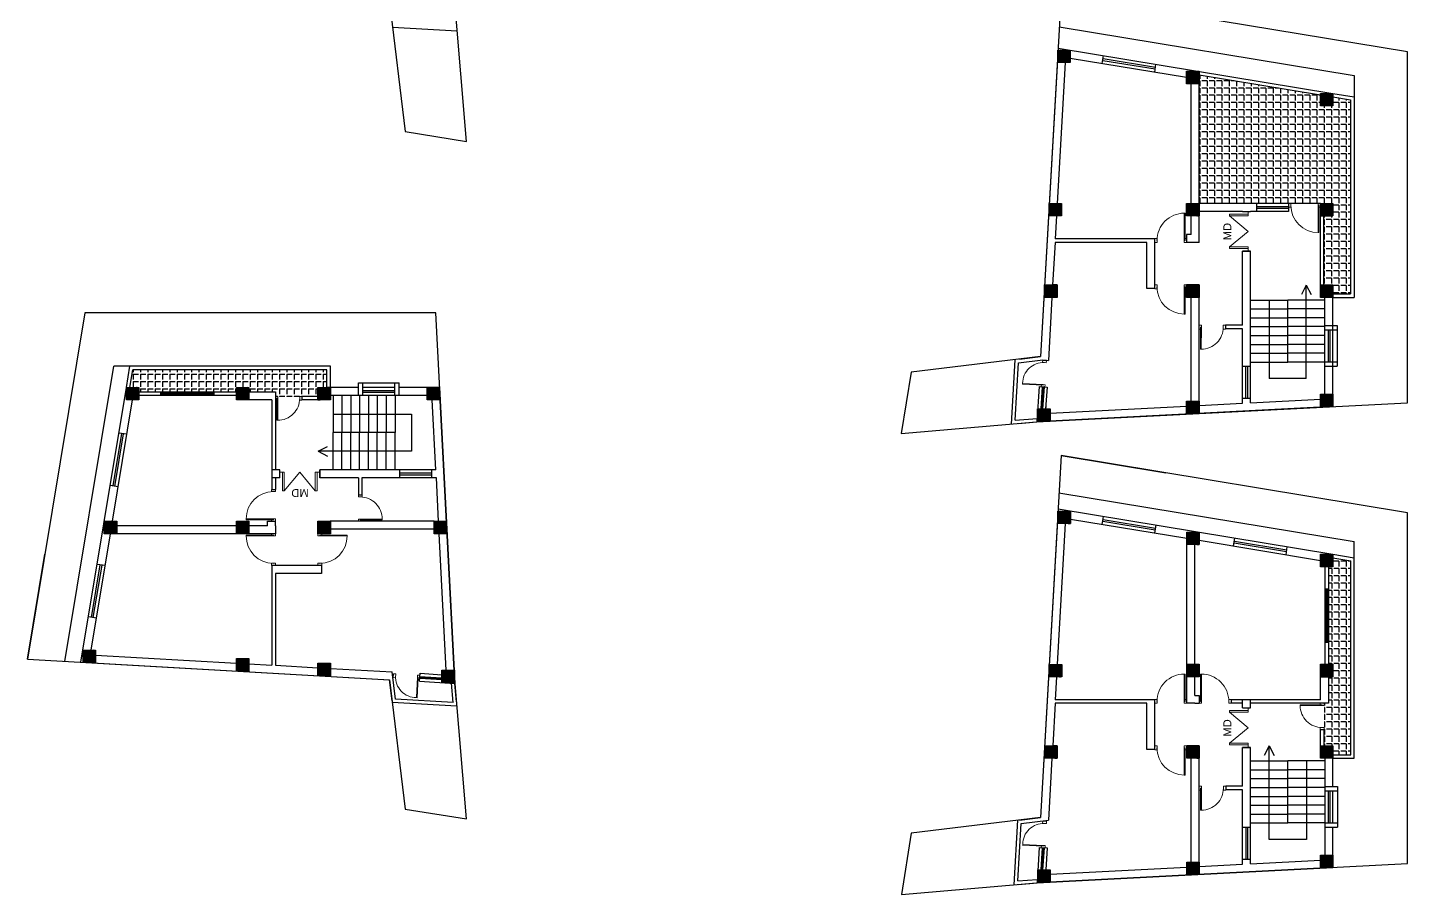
# Model space of a CAD drawing. Header units: inches. Extents: x -14619 to 1971361, y -855114 to -978.
# Drawn here: x 16591 to 18148, y -8344 to -7366 of the extents above; entities that cross this region are included whole.
import ezdxf
from ezdxf.enums import TextEntityAlignment as Align

# ---------------------------------------------------------------- set-up
doc = ezdxf.new("R2010")
doc.units = ezdxf.units.IN
doc.header["$LTSCALE"] = 0.5
doc.header["$MEASUREMENT"] = 0
for name, color, linetype, lineweight in [('ELEVATION', 85, 'Continuous', 9), ('Toilet', 7, 'Continuous', 25), ('window', 6, 'Continuous', 13)]:
    doc.layers.add(name, color=color, linetype=linetype, lineweight=lineweight)
doc.styles.get("Standard").update_dxf_attribs({"font": 'arial.ttf'})
pattern_1 = [(225, (47709.94535, -26769.6923), (0.08838834765, -0.08838834765), [])]
pattern_2 = [(225, (47709.87562, -26249.64086), (0.08838834765, -0.08838834765), [])]
pattern_3 = [(315, (35512.07191, 21874.06439), (0.08838834765, 0.08838834765), [])]
pattern_4 = [(270, (35512.072, 23799.296), (8.25, -2e-15), [6, -2.25]), (360, (35512.072, 23799.296), (2e-15, 8.25), [6, -2.25])]

# ---------------------------------------------------------------- blocks, each defined once
blk = doc.blocks.new('door')
at = {"layer": 'window', "ltscale": 0.002}
for p, q in [((-100562.7, -53980.3), (-100562.7, -53949.5)), ((-100561.8, -53949.5), (-100562.7, -53949.5)), ((-100561.8, -53980.3), (-100561.8, -53949.5)), ((-100561.8, -53980.3), (-100562.7, -53980.3))]:
    blk.add_line(p, q, dxfattribs=at)
for points in [[(-100596.1, -53982.5), (-100593.5, -53982.5), (-100593.5, -53978.2), (-100596.1, -53978.2)], [(-100560.1, -53982.5), (-100562.7, -53982.5), (-100562.7, -53978.2), (-100560.1, -53978.2)]]:
    blk.add_lwpolyline(points, close=True, dxfattribs=at)
blk.add_arc((-100562.7, -53980.4), 30.9, 89.9793, 179.9793, dxfattribs=at)

msp = doc.modelspace()

# ---------------------------------------------------------------- hatches: boundary and pattern name
h = msp.add_hatch()
h.set_pattern_fill('ANSI31', color=256, angle=180)
h.set_pattern_definition(pattern_2)
h.paths.add_polyline_path([(17767.5, -7405.4), (17767.5, -7391.4), (17753.5, -7391.4), (17753.5, -7405.4)])
h = msp.add_hatch()
h.set_pattern_fill('ANSI31', color=256, angle=180)
h.set_pattern_definition(pattern_2)
h.paths.add_polyline_path([(18049.7, -7670.4), (18063.7, -7670.4), (18063.7, -7656.4), (18049.7, -7656.4)])
h.paths.add_polyline_path([(18049.7, -7793.6), (18063.7, -7793.6), (18063.7, -7779.6), (18049.7, -7779.6)])
h.paths.add_polyline_path([(17898.8, -7801.5), (17912.8, -7801.5), (17912.8, -7787.5), (17898.8, -7787.5)])
h.paths.add_polyline_path([(17730.7, -7810.2), (17744.7, -7810.2), (17744.7, -7796.2), (17730.7, -7796.2), (17730.7, -7796.3)])
h.paths.add_polyline_path([(17738.6, -7670.4), (17752.6, -7670.4), (17752.6, -7656.4), (17738.6, -7656.4)])
h.paths.add_polyline_path([(17743.8, -7578.4), (17757.8, -7578.4), (17757.8, -7564.4), (17743.8, -7564.4)])
h.paths.add_polyline_path([(17898.8, -7670.4), (17912.8, -7670.4), (17912.8, -7656.4), (17898.8, -7656.4)])
h.paths.add_polyline_path([(17898.8, -7578.4), (17912.8, -7578.4), (17912.8, -7564.4), (17898.8, -7564.4)])
h.paths.add_polyline_path([(18049.8, -7578.4), (18063.8, -7578.4), (18063.8, -7564.4), (18049.8, -7564.4)])
h.paths.add_polyline_path([(18049.8, -7454.2), (18063.8, -7454.2), (18063.8, -7440.2), (18049.8, -7440.2)])
h.paths.add_polyline_path([(17898.8, -7429.3), (17912.8, -7429.3), (17912.8, -7415.3), (17898.8, -7415.3)])
h = msp.add_hatch()
h.set_pattern_fill('ANSI31', color=256, angle=270)
h.set_pattern_definition(pattern_3)
h.paths.add_polyline_path([(16932.8, -7786.1), (16932.8, -7772.1), (16918.8, -7772.1), (16918.8, -7786.1)])
h.paths.add_polyline_path([(17056.1, -7786.1), (17056.1, -7772.1), (17042.1, -7772.1), (17042.1, -7786.1)])
h.paths.add_polyline_path([(17063.9, -7937), (17063.9, -7923), (17049.9, -7923), (17049.9, -7937)])
h.paths.add_polyline_path([(17072.7, -8105.1), (17072.7, -8091.1), (17058.7, -8091.1), (17058.7, -8105.1), (17058.7, -8105.1)])
h.paths.add_polyline_path([(16932.8, -8097.2), (16932.8, -8083.2), (16918.8, -8083.2), (16918.8, -8097.2)])
h.paths.add_polyline_path([(16840.8, -8092), (16840.8, -8078), (16826.8, -8078), (16826.8, -8092)])
h.paths.add_polyline_path([(16932.8, -7937), (16932.8, -7923), (16918.8, -7923), (16918.8, -7937)])
h.paths.add_polyline_path([(16840.8, -7937), (16840.8, -7923), (16826.8, -7923), (16826.8, -7937)])
h.paths.add_polyline_path([(16840.8, -7786), (16840.8, -7772), (16826.8, -7772), (16826.8, -7786)])
h.paths.add_polyline_path([(16716.7, -7786), (16716.7, -7772), (16702.7, -7772), (16702.7, -7786)])
h.paths.add_polyline_path([(16691.8, -7937), (16691.8, -7923), (16677.8, -7923), (16677.8, -7937)])
h = msp.add_hatch()
h.set_pattern_fill('ANSI31', color=256, angle=270)
h.set_pattern_definition(pattern_3)
h.paths.add_polyline_path([(16932.8, -7786.1), (16932.8, -7772.1), (16918.8, -7772.1), (16918.8, -7786.1)])
h.paths.add_polyline_path([(17056.1, -7786.1), (17056.1, -7772.1), (17042.1, -7772.1), (17042.1, -7786.1)])
h.paths.add_polyline_path([(17063.9, -7937), (17063.9, -7923), (17049.9, -7923), (17049.9, -7937)])
h.paths.add_polyline_path([(17072.7, -8105.1), (17072.7, -8091.1), (17058.7, -8091.1), (17058.7, -8105.1), (17058.7, -8105.1)])
h.paths.add_polyline_path([(16932.8, -8097.2), (16932.8, -8083.2), (16918.8, -8083.2), (16918.8, -8097.2)])
h.paths.add_polyline_path([(16840.8, -8092), (16840.8, -8078), (16826.8, -8078), (16826.8, -8092)])
h.paths.add_polyline_path([(16932.8, -7937), (16932.8, -7923), (16918.8, -7923), (16918.8, -7937)])
h.paths.add_polyline_path([(16840.8, -7937), (16840.8, -7923), (16826.8, -7923), (16826.8, -7937)])
h.paths.add_polyline_path([(16840.8, -7786), (16840.8, -7772), (16826.8, -7772), (16826.8, -7786)])
h.paths.add_polyline_path([(16716.7, -7786), (16716.7, -7772), (16702.7, -7772), (16702.7, -7786)])
h.paths.add_polyline_path([(16691.8, -7937), (16691.8, -7923), (16677.8, -7923), (16677.8, -7937)])
h = msp.add_hatch()
h.set_pattern_fill('ANSI31', color=256, angle=180)
h.set_pattern_definition(pattern_1)
h.paths.add_polyline_path([(17767.6, -7925.5), (17767.6, -7911.5), (17753.6, -7911.5), (17753.6, -7925.5)])
h = msp.add_hatch()
h.set_pattern_fill('ANSI31', color=256, angle=180)
h.set_pattern_definition(pattern_1)
h.paths.add_polyline_path([(18049.8, -8190.4), (18063.8, -8190.4), (18063.8, -8176.4), (18049.8, -8176.4)])
h.paths.add_polyline_path([(18049.8, -8313.7), (18063.8, -8313.7), (18063.8, -8299.7), (18049.8, -8299.7)])
h.paths.add_polyline_path([(17898.9, -8321.5), (17912.9, -8321.5), (17912.9, -8307.5), (17898.9, -8307.5)])
h.paths.add_polyline_path([(17730.8, -8330.3), (17744.8, -8330.3), (17744.8, -8316.3), (17730.8, -8316.3), (17730.8, -8316.3)])
h.paths.add_polyline_path([(17738.7, -8190.4), (17752.7, -8190.4), (17752.7, -8176.4), (17738.7, -8176.4)])
h.paths.add_polyline_path([(17743.9, -8098.5), (17757.9, -8098.5), (17757.9, -8084.5), (17743.9, -8084.5)])
h.paths.add_polyline_path([(17898.9, -8190.4), (17912.9, -8190.4), (17912.9, -8176.4), (17898.9, -8176.4)])
h.paths.add_polyline_path([(17898.9, -8098.4), (17912.9, -8098.4), (17912.9, -8084.4), (17898.9, -8084.4)])
h.paths.add_polyline_path([(18049.9, -8098.4), (18063.9, -8098.4), (18063.9, -8084.4), (18049.9, -8084.4)])
h.paths.add_polyline_path([(18049.9, -7974.3), (18063.9, -7974.3), (18063.9, -7960.3), (18049.9, -7960.3)])
h.paths.add_polyline_path([(17898.9, -7949.4), (17912.9, -7949.4), (17912.9, -7935.4), (17898.9, -7935.4)])
h = msp.add_hatch()
h.set_pattern_fill('ANSI31', color=256, angle=270)
h.set_pattern_definition(pattern_3)
h.paths.add_polyline_path([(16667.9, -8068.3), (16653.9, -8068.3), (16653.9, -8082.3), (16667.9, -8082.3)])
h = msp.add_hatch()
h.set_pattern_fill('ANSI31', color=256, angle=270)
h.set_pattern_definition(pattern_3)
h.paths.add_polyline_path([(16667.9, -8068.3), (16653.9, -8068.3), (16653.9, -8082.3), (16667.9, -8082.3)])
at = {"layer": 'Toilet'}
h = msp.add_hatch(dxfattribs=at)
h.set_pattern_fill('ANGLE', color=256, scale=30, angle=180, style=0)
h.set_pattern_definition([(180, (49635.1075, -27135.194), (-1e-15, -8.25), [6, -2.25]), (270, (49635.1075, -27135.194), (8.25, -2e-15), [6, -2.25])])
h.paths.add_polyline_path([(18083.8, -7666.4), (18083.8, -7447.6), (18063.8, -7444.3), (18063.8, -7454.2), (18049.8, -7454.2), (18049.8, -7442), (17912.8, -7419.4), (17912.8, -7564.4), (18013.8, -7564.4), (18049.8, -7564.4), (18049.8, -7564.4), (18063.8, -7564.4), (18063.8, -7578.4), (18053.7, -7578.4), (18053.7, -7656.4), (18063.7, -7656.4), (18063.7, -7666.4)])
h = msp.add_hatch(dxfattribs=at)
h.set_pattern_fill('ANGLE', color=256, scale=30, angle=270, style=0)
h.set_pattern_definition(pattern_4)
h.paths.add_polyline_path([(16928.8, -7752), (16710, -7752), (16706.7, -7772), (16716.7, -7772), (16716.7, -7777), (16826.8, -7777), (16826.8, -7772), (16840.8, -7772), (16840.8, -7777), (16870.8, -7777), (16870.8, -7782.1), (16900.8, -7782.1), (16900.8, -7782.1), (16918.8, -7782.1), (16918.8, -7772.1), (16928.8, -7772.1)])
h = msp.add_hatch(dxfattribs=at)
h.set_pattern_fill('ANGLE', color=256, scale=30, angle=270, style=0)
h.set_pattern_definition(pattern_4)
h.paths.add_polyline_path([(16928.8, -7752), (16710, -7752), (16706.7, -7772), (16716.7, -7772), (16716.7, -7777), (16826.8, -7777), (16826.8, -7772), (16840.8, -7772), (16840.8, -7777), (16870.8, -7777), (16870.8, -7782.1), (16900.8, -7782.1), (16900.8, -7782.1), (16918.8, -7782.1), (16918.8, -7772.1), (16928.8, -7772.1)])
h = msp.add_hatch(dxfattribs=at)
h.set_pattern_fill('ANGLE', color=256, scale=30, angle=180, style=0)
h.set_pattern_definition([(180, (49635.177, -26769.692), (-1e-15, -8.25), [6, -2.25]), (270, (49635.177, -26769.692), (8.25, -2e-15), [6, -2.25])])
h.paths.add_polyline_path([(18083.9, -8186.4), (18083.9, -7967.6), (18063.9, -7964.3), (18063.9, -7974.3), (18058.9, -7974.3), (18058.9, -8084.4), (18063.9, -8084.4), (18063.9, -8098.4), (18058.9, -8098.4), (18058.9, -8128.4), (18053.8, -8128.4), (18053.8, -8158.4), (18053.8, -8158.4), (18053.8, -8176.4), (18063.8, -8176.4), (18063.8, -8186.4)])

# ---------------------------------------------------------------- linework, layer by layer
for p, q in [((17075.9, -7370.2), (17003.1, -7366.1)), ((17075.9, -7370.2), (17003.1, -7366.1)), ((18087.8, -7419.9), (18087.8, -7670.4)), ((18063.8, -7440.2), (18087.8, -7444.2)), ((18063.8, -7444.3), (18083.8, -7447.6)), ((18083.8, -7447.6), (18083.8, -7666.4)), ((18013.8, -7564.4), (17912.8, -7564.4)), ((17977.8, -7564.4), (17977.8, -7573.4)), ((18013.8, -7564.4), (18013.8, -7573.4)), ((18049.8, -7564.4), (18013.8, -7564.4)), ((17961.8, -7573.4), (17912.8, -7573.4)), ((17961.8, -7573.4), (17961.8, -7573.4)), ((17970.8, -7573.4), (17970.8, -7573.4)), ((18013.8, -7573.4), (17970.8, -7573.4)), ((17977.8, -7567.9), (18013.8, -7567.9)), ((17977.8, -7569.9), (18013.8, -7569.9)), ((18049.7, -7656.4), (18049.7, -7578.4)), ((18053.7, -7656.4), (18053.7, -7578.4)), ((17903.8, -7599.4), (17898.8, -7599.4)), ((17898.8, -7599.4), (17898.8, -7608.4)), ((17903.8, -7608.4), (17898.8, -7608.4)), ((18033.8, -7656.5), (18028.3, -7667)), ((18033.8, -7761.8), (18033.8, -7656.5)), ((18033.8, -7656.5), (18039.3, -7667)), ((17991.8, -7673.4), (17991.8, -7761.8)), ((18063.7, -7666.4), (18083.8, -7666.4)), ((18063.7, -7670.4), (18087.8, -7670.4)), ((18068.8, -7702), (18068.8, -7748)), ((16932.8, -7748), (16688.4, -7748)), ((16932.8, -7748), (16688.4, -7748)), ((16702.7, -7772), (16706.6, -7748)), ((16702.7, -7772), (16706.6, -7748)), ((16932.8, -7772.1), (16932.8, -7748)), ((16932.8, -7772.1), (16932.8, -7748)), ((17701.1, -7813.4), (17705.2, -7740.7)), ((17705.3, -7809), (17709, -7744.2)), ((17709, -7744.2), (17736.4, -7740.9)), ((17710.2, -7740.1), (17734.1, -7737.2)), ((17736.4, -7741.2), (17736.4, -7740.9)), ((17736.4, -7741.2), (17742.8, -7741.6)), ((16928.8, -7752), (16710, -7752)), ((16928.8, -7752), (16710, -7752)), ((16928.8, -7772.1), (16928.8, -7752)), ((16928.8, -7772.1), (16928.8, -7752)), ((16964.4, -7767), (17010.4, -7767)), ((16964.4, -7767), (17010.4, -7767)), ((18033.8, -7761.8), (17991.8, -7761.8)), ((16918.8, -7782.1), (16900.8, -7782.1)), ((16918.8, -7782.1), (16900.8, -7782.1)), ((16918.8, -7786.1), (16900.8, -7786.1)), ((16918.8, -7786.1), (16900.8, -7786.1)), ((16935.8, -7802), (17024.3, -7802)), ((16935.8, -7802), (17024.3, -7802)), ((17024.3, -7802), (17024.3, -7844)), ((17024.3, -7802), (17024.3, -7844)), ((17705.3, -7809), (17730.1, -7807)), ((17709.2, -7812.7), (17729.9, -7811)), ((16918.9, -7844), (16929.5, -7838.5)), ((16918.9, -7844), (16929.5, -7838.5)), ((17024.3, -7844), (16918.9, -7844)), ((16918.9, -7844), (16929.5, -7849.5)), ((17024.3, -7844), (16918.9, -7844)), ((16918.9, -7844), (16929.5, -7849.5)), ((16875.8, -7865), (16866.8, -7865)), ((16875.8, -7865), (16866.8, -7865)), ((16875.8, -7874), (16866.8, -7874)), ((16875.8, -7874), (16866.8, -7874)), ((16866.8, -7887), (16870.8, -7887)), ((16866.8, -7887), (16870.8, -7887)), ((16861.8, -7923), (16870.8, -7923)), ((16861.8, -7928), (16861.8, -7923)), ((16861.8, -7923), (16870.8, -7923)), ((16861.8, -7928), (16861.8, -7923)), ((16870.8, -7928), (16870.8, -7923)), ((16870.8, -7928), (16870.8, -7923)), ((18087.9, -8190.4), (18087.9, -7946)), ((18063.9, -7960.3), (18087.9, -7964.2)), ((18083.9, -8186.4), (18083.9, -7967.6)), ((17006.3, -8123.8), (17002.6, -8092.9)), ((17006.3, -8123.8), (17002.6, -8092.9)), ((17002.5, -8125.6), (16999.6, -8101.8)), ((17002.5, -8125.6), (16999.6, -8101.8)), ((17003.7, -8099.4), (17003.4, -8099.4)), ((17003.7, -8099.4), (17003.4, -8099.4)), ((17071.2, -8127.4), (17069.4, -8105.7)), ((17071.2, -8127.4), (17069.4, -8105.7)), ((17075.2, -8126.6), (17073.4, -8105.9)), ((17075.2, -8126.6), (17073.4, -8105.9)), ((17071.2, -8127.4), (17006.3, -8123.8)), ((17071.2, -8127.4), (17006.3, -8123.8)), ((17907.9, -8119.4), (17912.9, -8119.4)), ((17912.9, -8119.4), (17912.9, -8128.4)), ((17948.9, -8124.4), (17948.9, -8128.4)), ((17961.9, -8133.4), (17961.9, -8124.4)), ((17970.9, -8133.4), (17970.9, -8124.4)), ((17075.6, -8131.7), (17002.7, -8127.6)), ((17075.6, -8131.7), (17002.7, -8127.6)), ((17907.9, -8128.4), (17912.9, -8128.4)), ((18049.8, -8176.4), (18049.8, -8158.4)), ((18053.8, -8176.4), (18053.8, -8158.4)), ((17991.9, -8176.5), (17986.3, -8187.1)), ((17991.9, -8281.9), (17991.9, -8176.5)), ((17991.9, -8176.5), (17997.4, -8187.1)), ((18063.8, -8186.4), (18083.9, -8186.4)), ((18033.9, -8193.4), (18033.9, -8281.9)), ((18063.8, -8190.4), (18087.9, -8190.4)), ((18068.9, -8222.1), (18068.9, -8268.1)), ((17704.2, -8333.2), (17708.3, -8260.4)), ((17708.4, -8328.8), (17712.1, -8263.9)), ((17710.2, -8260.1), (17734.1, -8257.2)), ((17712.1, -8263.9), (17743, -8260.2)), ((17736.5, -8261.3), (17736.5, -8261)), ((18033.9, -8281.9), (17991.9, -8281.9)), ((17708.4, -8328.8), (17730.2, -8327)), ((17709.3, -8332.8), (17730, -8331.1))]:
    msp.add_line(p, q)
at = {"layer": 'ELEVATION', "color": 146, "ltscale": 0.25, "true_color": 0x105689}
for p, q in [((17968.1, -7576.4), (17947.1, -7576.4)), ((17947.1, -7578.4), (17947.1, -7576.4)), ((17947.1, -7578.4), (17968.1, -7578.4)), ((17947.1, -7578.4), (17968.1, -7595.9)), ((17968.1, -7573.4), (17968.1, -7576.4)), ((17968.1, -7578.4), (17968.1, -7576.4)), ((17947.1, -7613.4), (17968.1, -7595.9)), ((17947.1, -7615.4), (17947.1, -7613.4)), ((17947.1, -7613.4), (17968.1, -7613.4)), ((17968.1, -7615.4), (17947.1, -7615.4)), ((17968.1, -7613.4), (17968.1, -7615.4)), ((17968.1, -7618.4), (17968.1, -7615.4)), ((16875.8, -7867.7), (16878.8, -7867.7)), ((16875.8, -7867.7), (16878.8, -7867.7)), ((16878.8, -7867.7), (16878.8, -7888.7)), ((16880.8, -7867.7), (16878.8, -7867.7)), ((16878.8, -7867.7), (16878.8, -7888.7)), ((16880.8, -7867.7), (16878.8, -7867.7)), ((16880.8, -7888.7), (16880.8, -7867.7)), ((16880.8, -7888.7), (16898.3, -7867.7)), ((16880.8, -7888.7), (16880.8, -7867.7)), ((16880.8, -7888.7), (16898.3, -7867.7)), ((16915.8, -7888.7), (16898.3, -7867.7)), ((16915.8, -7888.7), (16898.3, -7867.7)), ((16915.8, -7888.7), (16915.8, -7867.7)), ((16915.8, -7867.7), (16917.8, -7867.7)), ((16915.8, -7888.7), (16915.8, -7867.7)), ((16915.8, -7867.7), (16917.8, -7867.7)), ((16920.8, -7867.7), (16917.8, -7867.7)), ((16917.8, -7867.7), (16917.8, -7888.7)), ((16920.8, -7867.7), (16917.8, -7867.7)), ((16917.8, -7867.7), (16917.8, -7888.7)), ((16880.8, -7888.7), (16878.8, -7888.7)), ((16880.8, -7888.7), (16878.8, -7888.7)), ((16917.8, -7888.7), (16915.8, -7888.7)), ((16917.8, -7888.7), (16915.8, -7888.7)), ((17968.1, -8136.4), (17947.1, -8136.4)), ((17947.1, -8138.4), (17947.1, -8136.4)), ((17947.1, -8138.4), (17968.1, -8138.4)), ((17947.1, -8138.4), (17968.1, -8155.9)), ((17968.1, -8133.4), (17968.1, -8136.4)), ((17968.1, -8138.4), (17968.1, -8136.4)), ((17947.1, -8173.4), (17968.1, -8155.9)), ((17947.1, -8175.4), (17947.1, -8173.4)), ((17947.1, -8173.4), (17968.1, -8173.4)), ((17968.1, -8175.4), (17947.1, -8175.4)), ((17968.1, -8173.4), (17968.1, -8175.4)), ((17968.1, -8178.4), (17968.1, -8175.4))]:
    msp.add_line(p, q, dxfattribs=at)
at = {"layer": 'Toilet'}
for p, q in [((17755, -7365), (18087.8, -7419.9)), ((17753.7, -7389.1), (17734.1, -7737.2)), ((17753.7, -7389.1), (18063.8, -7440.2)), ((17761.8, -7405.4), (17752.8, -7564.4)), ((17767.5, -7400.5), (17898.8, -7422.1)), ((17803.6, -7406.4), (17805, -7397.5)), ((17804.1, -7403), (17863.3, -7412.7)), ((17804.5, -7401), (17863.7, -7410.8)), ((17862.8, -7416.2), (17864.2, -7407.3)), ((17912.8, -7419.4), (18049.8, -7442)), ((17903.8, -7599.4), (17903.8, -7429.4)), ((17912.8, -7564.4), (17912.8, -7429.3)), ((17752, -7578.4), (17750.6, -7604.4)), ((17757.8, -7578.4), (17757, -7578.4)), ((17912.8, -7608.4), (17912.8, -7578.4)), ((17961.8, -7573.4), (17970.8, -7573.4)), ((17961.8, -7573.4), (17970.8, -7573.4)), ((18049.7, -7578.4), (18063.8, -7578.4)), ((17750.3, -7608.4), (17747.6, -7656.4)), ((17853.8, -7608.4), (17750.3, -7608.4)), ((17862.8, -7604.4), (17750.6, -7604.4)), ((17853.8, -7660.4), (17853.8, -7608.4)), ((17862.8, -7660.4), (17862.8, -7604.4)), ((17912.8, -7608.4), (17903.8, -7608.4)), ((17961.8, -7701.9), (17961.8, -7618.4)), ((17970.8, -7618.4), (17961.8, -7618.4)), ((17961.8, -7618.4), (17970.8, -7618.4)), ((17970.8, -7789.5), (17970.8, -7618.4)), ((17752.6, -7656.4), (17747.2, -7656.4)), ((17912.8, -7656.4), (17898.8, -7656.4)), ((17746.8, -7670.4), (17742.8, -7741.6)), ((17862.8, -7660.4), (17853.8, -7660.4)), ((17903.8, -7787.5), (17903.8, -7670.4)), ((17912.8, -7787.5), (17912.8, -7670.4)), ((17970.8, -7673.4), (18012.8, -7673.4)), ((17970.8, -7673.4), (18012.8, -7673.4)), ((18054.8, -7673.4), (18012.8, -7673.4)), ((18012.8, -7743.4), (18012.8, -7673.4)), ((18054.8, -7673.4), (18012.8, -7673.4)), ((18054.8, -7779.6), (18054.8, -7670.4)), ((18054.8, -7779.6), (18054.8, -7670.4)), ((18063.8, -7793.6), (18063.8, -7666.4)), ((17970.8, -7683.4), (18012.8, -7683.4)), ((17970.8, -7683.4), (18012.8, -7683.4)), ((18054.8, -7683.4), (18012.8, -7683.4)), ((18054.8, -7683.4), (18012.8, -7683.4)), ((17961.8, -7701.9), (17942.8, -7701.9)), ((17942.8, -7701.9), (17942.8, -7705.9)), ((17942.8, -7701.9), (17942.8, -7705.9)), ((17970.8, -7693.4), (18012.8, -7693.4)), ((17970.8, -7693.4), (18012.8, -7693.4)), ((17970.8, -7703.4), (18012.8, -7703.4)), ((17970.8, -7703.4), (18012.8, -7703.4)), ((18054.8, -7693.4), (18012.8, -7693.4)), ((18054.8, -7693.4), (18012.8, -7693.4)), ((18054.8, -7703.4), (18012.8, -7703.4)), ((18054.8, -7703.4), (18012.8, -7703.4)), ((18054.8, -7702), (18068.8, -7702)), ((17961.8, -7705.9), (17942.8, -7705.9)), ((17961.8, -7789.9), (17961.8, -7705.9)), ((17970.8, -7713.4), (18012.8, -7713.4)), ((17970.8, -7713.4), (18012.8, -7713.4)), ((18054.8, -7713.4), (18012.8, -7713.4)), ((18054.8, -7713.4), (18012.8, -7713.4)), ((18054.8, -7707), (18063.8, -7707)), ((18054.8, -7707), (18068.8, -7707)), ((18058.3, -7707), (18058.3, -7743)), ((18058.3, -7707), (18058.3, -7743)), ((18060.3, -7707), (18060.3, -7743)), ((18060.3, -7707), (18060.3, -7743)), ((18063.8, -7743), (18063.8, -7707)), ((17970.8, -7723.4), (18012.8, -7723.4)), ((17970.8, -7723.4), (18012.8, -7723.4)), ((17970.8, -7733.4), (18012.8, -7733.4)), ((17970.8, -7733.4), (18012.8, -7733.4)), ((18054.8, -7723.4), (18012.8, -7723.4)), ((18054.8, -7723.4), (18012.8, -7723.4)), ((18054.8, -7733.4), (18012.8, -7733.4)), ((18054.8, -7733.4), (18012.8, -7733.4)), ((16633.4, -8081.1), (16688.4, -7748)), ((16633.4, -8081.1), (16688.4, -7748)), ((17740.7, -7741.5), (17736.7, -7741.3)), ((17740.7, -7741.5), (17736.7, -7741.3)), ((17970.8, -7748.4), (17961.8, -7748.4)), ((17965.3, -7748.4), (17965.3, -7784.4)), ((17967.3, -7748.4), (17967.3, -7784.4)), ((17970.8, -7743.4), (18012.8, -7743.4)), ((17970.8, -7743.4), (18012.8, -7743.4)), ((18054.8, -7743.4), (18012.8, -7743.4)), ((18054.8, -7743.4), (18012.8, -7743.4)), ((18054.8, -7743), (18063.8, -7743)), ((18054.8, -7743), (18068.8, -7743)), ((18054.8, -7748), (18068.8, -7748)), ((16706.7, -7772), (16710, -7752)), ((16706.7, -7772), (16710, -7752)), ((16964.4, -7781), (16964.4, -7767)), ((16964.4, -7781), (16964.4, -7767)), ((16969.4, -7781), (16969.4, -7767)), ((16969.4, -7781), (16969.4, -7767)), ((17005.4, -7781), (17005.4, -7767)), ((17005.4, -7781), (17005.4, -7767)), ((17010.4, -7781), (17010.4, -7767)), ((17010.4, -7781), (17010.4, -7767)), ((16651.5, -8082.1), (16702.7, -7772)), ((16651.5, -8082.1), (16702.7, -7772)), ((16716.7, -7777), (16870.8, -7777)), ((16716.7, -7777), (16870.8, -7777)), ((16826.8, -7781), (16716.7, -7781)), ((16826.8, -7781), (16716.7, -7781)), ((16741.7, -7781), (16741.7, -7777)), ((16741.7, -7781), (16741.7, -7777)), ((16741.7, -7778.6), (16801.7, -7778.6)), ((16741.7, -7778.6), (16801.7, -7778.6)), ((16741.7, -7779.6), (16801.7, -7779.6)), ((16741.7, -7779.6), (16801.7, -7779.6)), ((16801.7, -7781), (16801.7, -7777)), ((16801.7, -7781), (16801.7, -7777)), ((16840.8, -7786.1), (16840.8, -7772)), ((16840.8, -7786.1), (16840.8, -7772)), ((16870.8, -7777), (16870.8, -7865)), ((16870.8, -7777), (16870.8, -7865)), ((16900.8, -7782.1), (16900.8, -7786.1)), ((16900.8, -7782.1), (16900.8, -7786.1)), ((16900.8, -7782.1), (16900.8, -7786.1)), ((16900.8, -7782.1), (16900.8, -7786.1)), ((16964.4, -7772), (16928.8, -7772)), ((16964.4, -7772), (16928.8, -7772)), ((17042.1, -7781), (16932.8, -7781)), ((17042.1, -7781), (16932.8, -7781)), ((17042.1, -7781), (16932.8, -7781)), ((17042.1, -7781), (16932.8, -7781)), ((16935.8, -7781), (16935.8, -7823)), ((16935.8, -7781), (16935.8, -7823)), ((16935.8, -7781), (16935.8, -7823)), ((16935.8, -7781), (16935.8, -7823)), ((16945.8, -7781), (16945.8, -7823)), ((16945.8, -7781), (16945.8, -7823)), ((16945.8, -7781), (16945.8, -7823)), ((16945.8, -7781), (16945.8, -7823)), ((16955.8, -7781), (16955.8, -7823)), ((16955.8, -7781), (16955.8, -7823)), ((16955.8, -7781), (16955.8, -7823)), ((16955.8, -7781), (16955.8, -7823)), ((16965.8, -7781), (16965.8, -7823)), ((16965.8, -7781), (16965.8, -7823)), ((16965.8, -7781), (16965.8, -7823)), ((16965.8, -7781), (16965.8, -7823)), ((17005.4, -7772), (16969.4, -7772)), ((16969.4, -7781), (16969.4, -7772)), ((17005.4, -7772), (16969.4, -7772)), ((16969.4, -7781), (16969.4, -7772)), ((16969.4, -7775.5), (17005.4, -7775.5)), ((16969.4, -7775.5), (17005.4, -7775.5)), ((16969.4, -7775.5), (17005.4, -7775.5)), ((16969.4, -7775.5), (17005.4, -7775.5)), ((16969.4, -7777.5), (17005.4, -7777.5)), ((16969.4, -7777.5), (17005.4, -7777.5)), ((16969.4, -7777.5), (17005.4, -7777.5)), ((16969.4, -7777.5), (17005.4, -7777.5)), ((16975.8, -7781), (16975.8, -7823)), ((16975.8, -7781), (16975.8, -7823)), ((16975.8, -7781), (16975.8, -7823)), ((16975.8, -7781), (16975.8, -7823)), ((16985.8, -7781), (16985.8, -7823)), ((16985.8, -7781), (16985.8, -7823)), ((16985.8, -7781), (16985.8, -7823)), ((16985.8, -7781), (16985.8, -7823)), ((16995.8, -7781), (16995.8, -7823)), ((16995.8, -7781), (16995.8, -7823)), ((16995.8, -7781), (16995.8, -7823)), ((16995.8, -7781), (16995.8, -7823)), ((17005.4, -7781), (17005.4, -7772)), ((17005.4, -7781), (17005.4, -7772)), ((17005.8, -7781), (17005.8, -7823)), ((17005.8, -7781), (17005.8, -7823)), ((17005.8, -7781), (17005.8, -7823)), ((17005.8, -7781), (17005.8, -7823)), ((17056.1, -7772), (17010.4, -7772)), ((17056.1, -7772), (17010.4, -7772)), ((17056.1, -7772), (17073.4, -8105.9)), ((17056.1, -7772), (17073.4, -8105.9)), ((17732.4, -7771.1), (17729.9, -7811)), ((17732.4, -7771.1), (17741.4, -7771.6)), ((17735.9, -7771.3), (17734.2, -7796.2)), ((17736.6, -7771.4), (17735.2, -7796.2)), ((17737.9, -7771.4), (17736.2, -7796.2)), ((17741.4, -7771.6), (17739.7, -7796.2)), ((16686.9, -7923), (16709.5, -7786)), ((16686.9, -7923), (16709.5, -7786)), ((16866.8, -7786), (16840.8, -7786)), ((16866.8, -7786), (16840.8, -7786)), ((16866.8, -7786), (16866.8, -7887)), ((16866.8, -7786), (16866.8, -7887)), ((17051.9, -7865), (17047.8, -7786.1)), ((17051.9, -7865), (17047.8, -7786.1)), ((18063.8, -7793.6), (17729.9, -7811)), ((17739.9, -7793.6), (17739.7, -7796.2)), ((17739.9, -7793.6), (17739.7, -7796.2)), ((17744.7, -7801.2), (17898.8, -7793.2)), ((17912.8, -7792.5), (17961.8, -7789.9)), ((17970.8, -7784.4), (17961.8, -7784.4)), ((17970.8, -7789.5), (18049.7, -7785.4)), ((16687.9, -7883.2), (16697.6, -7824)), ((16687.9, -7883.2), (16697.6, -7824)), ((16689.8, -7883.6), (16699.6, -7824.4)), ((16689.8, -7883.6), (16699.6, -7824.4)), ((16703.1, -7824.9), (16694.2, -7823.5)), ((16703.1, -7824.9), (16694.2, -7823.5)), ((17005.8, -7823), (16935.8, -7823)), ((16935.8, -7865), (16935.8, -7823)), ((16935.8, -7865), (16935.8, -7823)), ((17005.8, -7823), (16935.8, -7823)), ((16935.8, -7865), (16935.8, -7823)), ((16935.8, -7865), (16935.8, -7823)), ((16945.8, -7865), (16945.8, -7823)), ((16945.8, -7865), (16945.8, -7823)), ((16945.8, -7865), (16945.8, -7823)), ((16945.8, -7865), (16945.8, -7823)), ((16955.8, -7865), (16955.8, -7823)), ((16955.8, -7865), (16955.8, -7823)), ((16955.8, -7865), (16955.8, -7823)), ((16955.8, -7865), (16955.8, -7823)), ((16965.8, -7865), (16965.8, -7823)), ((16965.8, -7865), (16965.8, -7823)), ((16965.8, -7865), (16965.8, -7823)), ((16965.8, -7865), (16965.8, -7823)), ((16975.8, -7865), (16975.8, -7823)), ((16975.8, -7865), (16975.8, -7823)), ((16975.8, -7865), (16975.8, -7823)), ((16975.8, -7865), (16975.8, -7823)), ((16985.8, -7865), (16985.8, -7823)), ((16985.8, -7865), (16985.8, -7823)), ((16985.8, -7865), (16985.8, -7823)), ((16985.8, -7865), (16985.8, -7823)), ((16995.8, -7865), (16995.8, -7823)), ((16995.8, -7865), (16995.8, -7823)), ((16995.8, -7865), (16995.8, -7823)), ((16995.8, -7865), (16995.8, -7823)), ((17005.8, -7865), (17005.8, -7823)), ((17005.8, -7865), (17005.8, -7823)), ((17005.8, -7865), (17005.8, -7823)), ((17005.8, -7865), (17005.8, -7823)), ((17757.1, -7848.9), (17875.5, -7868.4)), ((16870.8, -7874), (16870.8, -7887)), ((16870.8, -7874), (16870.8, -7887)), ((16875.8, -7874), (16875.8, -7865)), ((16875.8, -7874), (16875.8, -7865)), ((16875.8, -7874), (16875.8, -7865)), ((16875.8, -7874), (16875.8, -7865)), ((17051.9, -7865), (16920.8, -7865)), ((16920.8, -7865), (16920.8, -7874)), ((16920.8, -7874), (16920.8, -7865)), ((17051.9, -7865), (16920.8, -7865)), ((16920.8, -7865), (16920.8, -7874)), ((16920.8, -7874), (16920.8, -7865)), ((16964.4, -7874), (16920.8, -7874)), ((16964.4, -7874), (16920.8, -7874)), ((16964.4, -7874), (16964.4, -7893)), ((16964.4, -7874), (16964.4, -7893)), ((17052.4, -7874), (16968.4, -7874)), ((16968.4, -7874), (16968.4, -7893)), ((17052.4, -7874), (16968.4, -7874)), ((16968.4, -7874), (16968.4, -7893)), ((17010.8, -7865), (17010.8, -7874)), ((17010.8, -7865), (17010.8, -7874)), ((17010.8, -7868.5), (17046.8, -7868.5)), ((17010.8, -7868.5), (17046.8, -7868.5)), ((17010.8, -7870.5), (17046.8, -7870.5)), ((17010.8, -7870.5), (17046.8, -7870.5)), ((17046.8, -7865), (17046.8, -7874)), ((17046.8, -7865), (17046.8, -7874)), ((17054.9, -7923), (17052.4, -7874)), ((17054.9, -7923), (17052.4, -7874)), ((16693.3, -7884.1), (16684.4, -7882.7)), ((16693.3, -7884.1), (16684.4, -7882.7)), ((17754.8, -7891.1), (18087.9, -7946)), ((16964.4, -7893), (16968.4, -7893)), ((16964.4, -7893), (16968.4, -7893)), ((16964.4, -7893), (16968.4, -7893)), ((16964.4, -7893), (16968.4, -7893)), ((16918.8, -7923), (16918.8, -7937)), ((16918.8, -7923), (16918.8, -7937)), ((17049.9, -7923), (16932.8, -7923)), ((17049.9, -7923), (16932.8, -7923)), ((17753.7, -7909.1), (17734.1, -8257.2)), ((17753.7, -7909.1), (18063.9, -7960.3)), ((17767.6, -7920.5), (17898.9, -7942.2)), ((17803.6, -7926.5), (17805.1, -7917.6)), ((17804.2, -7923), (17863.4, -7932.8)), ((17804.5, -7921.1), (17863.7, -7930.8)), ((16662.9, -8068.3), (16684.6, -7937)), ((16662.9, -8068.3), (16684.6, -7937)), ((16826.8, -7928), (16691.8, -7928)), ((16826.8, -7928), (16691.8, -7928)), ((16870.8, -7937), (16691.8, -7937)), ((16870.8, -7937), (16691.8, -7937)), ((16861.8, -7928), (16840.8, -7928)), ((16861.8, -7928), (16840.8, -7928)), ((16870.8, -7928), (16870.8, -7937)), ((16870.8, -7928), (16870.8, -7937)), ((17049.9, -7932), (16932.8, -7932)), ((17049.9, -7932), (16932.8, -7932)), ((17063.6, -8091.1), (17055.6, -7937)), ((17063.6, -8091.1), (17055.6, -7937)), ((17761.8, -7925.5), (17752.9, -8084.4)), ((17862.8, -7936.2), (17864.3, -7927.4)), ((17898.9, -8128.4), (17898.9, -7949.4)), ((17907.9, -8084.4), (17907.9, -7949.4)), ((17912.9, -7944.5), (18049.9, -7967.1)), ((17951.8, -7950.9), (17953.2, -7942)), ((17952.3, -7947.5), (18011.5, -7957.2)), ((17952.7, -7945.5), (18011.9, -7955.3)), ((18011, -7960.7), (18012.4, -7951.8)), ((16591.3, -8078.7), (16610.8, -7960.3)), ((16591.3, -8078.7), (16610.8, -7960.3)), ((18063.9, -7964.3), (18083.9, -7967.6)), ((16663.4, -8031.4), (16673.2, -7972.2)), ((16663.4, -8031.4), (16673.2, -7972.2)), ((16665.4, -8031.7), (16675.2, -7972.5)), ((16665.4, -8031.7), (16675.2, -7972.5)), ((16678.6, -7973), (16669.7, -7971.6)), ((16678.6, -7973), (16669.7, -7971.6)), ((16922.8, -7973), (16866.8, -7973)), ((16866.8, -7973), (16866.8, -8085.3)), ((16922.8, -7973), (16866.8, -7973)), ((16866.8, -7973), (16866.8, -8085.3)), ((16922.8, -7982), (16870.8, -7982)), ((16870.8, -7982), (16870.8, -8085.5)), ((16922.8, -7982), (16870.8, -7982)), ((16870.8, -7982), (16870.8, -8085.5)), ((16922.8, -7973), (16922.8, -7982)), ((16922.8, -7973), (16922.8, -7982)), ((18054.9, -8084.4), (18054.9, -7974.3)), ((18058.9, -7974.3), (18058.9, -8128.4)), ((18054.9, -7999.3), (18058.9, -7999.3)), ((18056.3, -7999.3), (18056.3, -8059.3)), ((18057.3, -7999.3), (18057.3, -8059.3)), ((16668.9, -8032.2), (16660, -8030.8)), ((16668.9, -8032.2), (16660, -8030.8)), ((18054.9, -8059.3), (18058.9, -8059.3)), ((16667.9, -8074), (16826.8, -8083)), ((16667.9, -8074), (16826.8, -8083)), ((16840.8, -8078), (16840.8, -8078.8)), ((16840.8, -8078), (16840.8, -8078.8)), ((16651.5, -8082.1), (16999.6, -8101.8)), ((16651.5, -8082.1), (16999.6, -8101.8)), ((16840.8, -8083.8), (16866.8, -8085.3)), ((16840.8, -8083.8), (16866.8, -8085.3)), ((16870.8, -8085.5), (16918.8, -8088.2)), ((16870.8, -8085.5), (16918.8, -8088.2)), ((16918.8, -8083.2), (16918.8, -8088.6)), ((16918.8, -8083.2), (16918.8, -8088.6)), ((16932.8, -8089), (17002.6, -8092.9)), ((16932.8, -8089), (17002.6, -8092.9)), ((17033.5, -8103.4), (17034, -8094.5)), ((17033.5, -8103.4), (17034, -8094.5)), ((17033.5, -8103.4), (17073.4, -8105.9)), ((17033.5, -8103.4), (17073.4, -8105.9)), ((17033.7, -8100), (17058.7, -8101.6)), ((17033.7, -8100), (17058.7, -8101.6)), ((17033.8, -8098), (17058.7, -8099.6)), ((17033.8, -8098), (17058.7, -8099.6)), ((17033.8, -8099.2), (17058.7, -8100.6)), ((17033.8, -8099.2), (17058.7, -8100.6)), ((17034, -8094.5), (17058.7, -8096.1)), ((17034, -8094.5), (17058.7, -8096.1)), ((17056.1, -8095.9), (17058.7, -8096.1)), ((17056.1, -8095.9), (17058.7, -8096.1)), ((17056.1, -8095.9), (17058.7, -8096.1)), ((17056.1, -8095.9), (17058.7, -8096.1)), ((17752.1, -8098.4), (17750.6, -8124.4)), ((17757.9, -8098.5), (17757.1, -8098.5)), ((17907.9, -8119.4), (17907.9, -8098.4)), ((18049.8, -8098.4), (18063.9, -8098.4)), ((18049.9, -8124.4), (18049.9, -8098.4)), ((17862.9, -8124.4), (17750.6, -8124.4)), ((17862.9, -8180.4), (17862.9, -8124.4)), ((18049.9, -8124.4), (17948.9, -8124.4)), ((17750.4, -8128.4), (17747.7, -8176.4)), ((17853.9, -8128.4), (17750.4, -8128.4)), ((17853.9, -8180.4), (17853.9, -8128.4)), ((17907.9, -8128.4), (17898.9, -8128.4)), ((17961.9, -8128.4), (17948.9, -8128.4)), ((17961.9, -8133.4), (17970.9, -8133.4)), ((17961.9, -8133.4), (17970.9, -8133.4)), ((18058.9, -8128.4), (17970.9, -8128.4)), ((18053.8, -8158.4), (18049.8, -8158.4)), ((18053.8, -8158.4), (18049.8, -8158.4)), ((17752.7, -8176.4), (17747.3, -8176.4)), ((17862.9, -8180.4), (17853.9, -8180.4)), ((17912.9, -8176.4), (17898.9, -8176.4)), ((17961.9, -8222), (17961.9, -8178.4)), ((17970.9, -8178.4), (17961.9, -8178.4)), ((17961.9, -8178.4), (17970.9, -8178.4)), ((17970.9, -8309.5), (17970.9, -8178.4)), ((18063.9, -8222.1), (18063.9, -8186.4)), ((17746.9, -8190.4), (17743, -8260.2)), ((17903.9, -8307.5), (17903.9, -8190.4)), ((17912.9, -8307.5), (17912.9, -8190.4)), ((17970.9, -8193.4), (18012.9, -8193.4)), ((17970.9, -8193.4), (18012.9, -8193.4)), ((18054.9, -8193.4), (18012.9, -8193.4)), ((18012.9, -8263.4), (18012.9, -8193.4)), ((18054.9, -8193.4), (18012.9, -8193.4)), ((18054.9, -8299.7), (18054.9, -8190.4)), ((18054.9, -8299.7), (18054.9, -8190.4)), ((17970.9, -8203.4), (18012.9, -8203.4)), ((17970.9, -8203.4), (18012.9, -8203.4)), ((17970.9, -8213.4), (18012.9, -8213.4)), ((17970.9, -8213.4), (18012.9, -8213.4)), ((18054.9, -8203.4), (18012.9, -8203.4)), ((18054.9, -8203.4), (18012.9, -8203.4)), ((18054.9, -8213.4), (18012.9, -8213.4)), ((18054.9, -8213.4), (18012.9, -8213.4)), ((17961.9, -8222), (17942.9, -8222)), ((17942.9, -8222), (17942.9, -8226)), ((17942.9, -8222), (17942.9, -8226)), ((17961.9, -8226), (17942.9, -8226)), ((17961.9, -8310), (17961.9, -8226)), ((17970.9, -8223.4), (18012.9, -8223.4)), ((17970.9, -8223.4), (18012.9, -8223.4)), ((17970.9, -8233.4), (18012.9, -8233.4)), ((17970.9, -8233.4), (18012.9, -8233.4)), ((18054.9, -8223.4), (18012.9, -8223.4)), ((18054.9, -8223.4), (18012.9, -8223.4)), ((18054.9, -8233.4), (18012.9, -8233.4)), ((18054.9, -8233.4), (18012.9, -8233.4)), ((18054.9, -8222.1), (18068.9, -8222.1)), ((18054.9, -8227.1), (18063.9, -8227.1)), ((18054.9, -8227.1), (18068.9, -8227.1)), ((18058.4, -8227.1), (18058.4, -8263.1)), ((18058.4, -8227.1), (18058.4, -8263.1)), ((18060.4, -8227.1), (18060.4, -8263.1)), ((18060.4, -8227.1), (18060.4, -8263.1)), ((18063.9, -8263.1), (18063.9, -8227.1)), ((17970.9, -8243.4), (18012.9, -8243.4)), ((17970.9, -8243.4), (18012.9, -8243.4)), ((18054.9, -8243.4), (18012.9, -8243.4)), ((18054.9, -8243.4), (18012.9, -8243.4)), ((17970.9, -8253.4), (18012.9, -8253.4)), ((17970.9, -8253.4), (18012.9, -8253.4)), ((17970.9, -8263.4), (18012.9, -8263.4)), ((17970.9, -8263.4), (18012.9, -8263.4)), ((18054.9, -8253.4), (18012.9, -8253.4)), ((18054.9, -8253.4), (18012.9, -8253.4)), ((18054.9, -8263.4), (18012.9, -8263.4)), ((18054.9, -8263.4), (18012.9, -8263.4)), ((18054.9, -8263.1), (18063.9, -8263.1)), ((18054.9, -8263.1), (18068.9, -8263.1)), ((17970.9, -8268.5), (17961.9, -8268.5)), ((17965.4, -8268.5), (17965.4, -8304.5)), ((17967.4, -8268.5), (17967.4, -8304.5)), ((18054.9, -8268.1), (18068.9, -8268.1)), ((18063.9, -8313.7), (18063.9, -8268.1)), ((17732.4, -8291.1), (17730, -8331.1)), ((17732.4, -8291.1), (17741.4, -8291.6)), ((17735.9, -8291.3), (17734.3, -8316.3)), ((17736.7, -8291.4), (17735.3, -8316.3)), ((17737.9, -8291.4), (17736.3, -8316.3)), ((17741.4, -8291.6), (17739.8, -8316.3)), ((17912.9, -8312.5), (17961.9, -8310)), ((17970.9, -8304.5), (17961.9, -8304.5)), ((17970.9, -8309.5), (18049.8, -8305.4)), ((18063.9, -8313.7), (17730, -8331.1)), ((17740, -8313.7), (17739.8, -8316.3)), ((17740, -8313.7), (17739.8, -8316.3)), ((17744.8, -8321.3), (17898.9, -8313.3))]:
    msp.add_line(p, q, dxfattribs=at)
for points in [[(16999.6, -7337.2), (17017.3, -7483.2), (17086.4, -7494.4), (17073.5, -7341.9), (17051.7, -6923.5), (16655.7, -6923.5), (16591.3, -7314.2)], [(16999.6, -7337.2), (17017.3, -7483.2), (17086.4, -7494.4), (17073.5, -7341.9), (17051.7, -6923.5), (16655.7, -6923.5), (16591.3, -7314.2)], [(17734.1, -7737.2), (17588.1, -7754.8), (17576.9, -7823.9), (17729.4, -7811), (18147.8, -7789.3), (18147.8, -7393.3), (17757.1, -7328.8)], [(17767.5, -7405.4), (17753.5, -7405.4), (17753.5, -7391.4), (17767.5, -7391.4)], [(17912.8, -7429.3), (17898.8, -7429.3), (17898.8, -7415.3), (17912.8, -7415.3)], [(18063.8, -7454.2), (18049.8, -7454.2), (18049.8, -7440.2), (18063.8, -7440.2)], [(17757.8, -7578.4), (17743.8, -7578.4), (17743.8, -7564.4), (17757.8, -7564.4)], [(17912.8, -7578.4), (17898.8, -7578.4), (17898.8, -7564.4), (17912.8, -7564.4)], [(18063.8, -7578.4), (18049.8, -7578.4), (18049.8, -7564.4), (18063.8, -7564.4)], [(17752.6, -7670.4), (17738.6, -7670.4), (17738.6, -7656.4), (17752.6, -7656.4)], [(17912.8, -7670.4), (17898.8, -7670.4), (17898.8, -7656.4), (17912.8, -7656.4)], [(18063.7, -7670.4), (18049.7, -7670.4), (18049.7, -7656.4), (18063.7, -7656.4)], [(16999.6, -8101.8), (17017.3, -8247.7), (17086.4, -8258.9), (17073.5, -8106.5), (17051.7, -7688), (16655.7, -7688), (16591.3, -8078.7)], [(16999.6, -8101.8), (17017.3, -8247.7), (17086.4, -8258.9), (17073.5, -8106.5), (17051.7, -7688), (16655.7, -7688), (16591.3, -8078.7)], [(16716.7, -7772), (16716.7, -7786), (16702.7, -7786), (16702.7, -7772)], [(16716.7, -7772), (16716.7, -7786), (16702.7, -7786), (16702.7, -7772)], [(16840.8, -7772), (16840.8, -7786), (16826.8, -7786), (16826.8, -7772)], [(16840.8, -7772), (16840.8, -7786), (16826.8, -7786), (16826.8, -7772)], [(16932.8, -7772.1), (16932.8, -7786.1), (16918.8, -7786.1), (16918.8, -7772.1)], [(16932.8, -7772.1), (16932.8, -7786.1), (16918.8, -7786.1), (16918.8, -7772.1)], [(17056.1, -7772.1), (17056.1, -7786.1), (17042.1, -7786.1), (17042.1, -7772.1)], [(17056.1, -7772.1), (17056.1, -7786.1), (17042.1, -7786.1), (17042.1, -7772.1)], [(18063.7, -7793.6), (18049.7, -7793.6), (18049.7, -7779.6), (18063.7, -7779.6)], [(17744.7, -7810.2), (17730.7, -7810.2), (17730.7, -7796.2), (17744.7, -7796.2)], [(17912.8, -7801.5), (17898.8, -7801.5), (17898.8, -7787.5), (17912.8, -7787.5)], [(17734.1, -8257.2), (17588.2, -8274.9), (17577, -8344), (17729.4, -8331.1), (18147.9, -8309.3), (18147.9, -7913.3), (17757.1, -7848.9)], [(16691.8, -7923), (16691.8, -7937), (16677.8, -7937), (16677.8, -7923)], [(16691.8, -7923), (16691.8, -7937), (16677.8, -7937), (16677.8, -7923)], [(16840.8, -7923), (16840.8, -7937), (16826.8, -7937), (16826.8, -7923)], [(16840.8, -7923), (16840.8, -7937), (16826.8, -7937), (16826.8, -7923)], [(16932.8, -7923), (16932.8, -7937), (16918.8, -7937), (16918.8, -7923)], [(16932.8, -7923), (16932.8, -7937), (16918.8, -7937), (16918.8, -7923)], [(17063.9, -7923), (17063.9, -7937), (17049.9, -7937), (17049.9, -7923)], [(17063.9, -7923), (17063.9, -7937), (17049.9, -7937), (17049.9, -7923)], [(17767.6, -7925.5), (17753.6, -7925.5), (17753.6, -7911.5), (17767.6, -7911.5)], [(17912.9, -7949.4), (17898.9, -7949.4), (17898.9, -7935.4), (17912.9, -7935.4)], [(18063.9, -7974.3), (18049.9, -7974.3), (18049.9, -7960.3), (18063.9, -7960.3)], [(16667.9, -8068.3), (16667.9, -8082.3), (16653.9, -8082.3), (16653.9, -8068.3)], [(16667.9, -8068.3), (16667.9, -8082.3), (16653.9, -8082.3), (16653.9, -8068.3)], [(16840.8, -8078), (16840.8, -8092), (16826.8, -8092), (16826.8, -8078)], [(16840.8, -8078), (16840.8, -8092), (16826.8, -8092), (16826.8, -8078)], [(16932.8, -8083.2), (16932.8, -8097.2), (16918.8, -8097.2), (16918.8, -8083.2)], [(16932.8, -8083.2), (16932.8, -8097.2), (16918.8, -8097.2), (16918.8, -8083.2)], [(17072.7, -8091.1), (17072.7, -8105.1), (17058.7, -8105.1), (17058.7, -8091.1)], [(17072.7, -8091.1), (17072.7, -8105.1), (17058.7, -8105.1), (17058.7, -8091.1)], [(17757.9, -8098.5), (17743.9, -8098.5), (17743.9, -8084.5), (17757.9, -8084.5)], [(17912.9, -8098.4), (17898.9, -8098.4), (17898.9, -8084.4), (17912.9, -8084.4)], [(18063.9, -8098.4), (18049.9, -8098.4), (18049.9, -8084.4), (18063.9, -8084.4)], [(17752.7, -8190.4), (17738.7, -8190.4), (17738.7, -8176.4), (17752.7, -8176.4)], [(17912.9, -8190.4), (17898.9, -8190.4), (17898.9, -8176.4), (17912.9, -8176.4)], [(18063.8, -8190.4), (18049.8, -8190.4), (18049.8, -8176.4), (18063.8, -8176.4)], [(17912.9, -8321.5), (17898.9, -8321.5), (17898.9, -8307.5), (17912.9, -8307.5)], [(18063.8, -8313.7), (18049.8, -8313.7), (18049.8, -8299.7), (18063.8, -8299.7)], [(17744.8, -8330.3), (17730.8, -8330.3), (17730.8, -8316.3), (17744.8, -8316.3)]]:
    msp.add_lwpolyline(points, close=True, dxfattribs=at)
for points in [[(17753.7, -7389.1), (17734.1, -7737.2)], [(17033.5, -8103.4), (17073.4, -8105.9), (17056.1, -7772)], [(17033.5, -8103.4), (17073.4, -8105.9), (17056.1, -7772)], [(17732.4, -7771.1), (17729.9, -7811), (18063.8, -7793.6)], [(17753.7, -7909.1), (17734.1, -8257.2)], [(16651.5, -8082.1), (16999.6, -8101.8)], [(16651.5, -8082.1), (16999.6, -8101.8)], [(17732.4, -8291.1), (17730, -8331.1), (18063.9, -8313.7)]]:
    msp.add_lwpolyline(points, dxfattribs=at)
at = {"layer": 'window', "ltscale": 0.002}
for p, q in [((17914.5, -7704.1), (17914.5, -7728.9)), ((17914.5, -7704.1), (17915.4, -7704.1)), ((17915.4, -7704.1), (17915.3, -7728.9)), ((17914.5, -7728.9), (17915.3, -7728.9)), ((17713.7, -7768.3), (17713.8, -7767.5)), ((17737, -7769.6), (17713.7, -7768.3)), ((17737, -7768.8), (17713.8, -7767.5)), ((17737, -7769.6), (17737, -7768.8)), ((16872.5, -7784.2), (16872.5, -7809.1)), ((16872.5, -7784.2), (16873.4, -7784.2)), ((16872.5, -7784.2), (16872.5, -7809.1)), ((16872.5, -7784.2), (16873.4, -7784.2)), ((16873.4, -7784.2), (16873.4, -7809.1)), ((16873.4, -7784.2), (16873.4, -7809.1)), ((16872.5, -7809.1), (16873.4, -7809.1)), ((16872.5, -7809.1), (16873.4, -7809.1)), ((16966.5, -7920.5), (16991.4, -7920.5)), ((16966.5, -7921.3), (16966.5, -7920.5)), ((16966.5, -7920.5), (16991.4, -7920.5)), ((16966.5, -7921.3), (16966.5, -7920.5)), ((16966.5, -7921.3), (16991.4, -7921.3)), ((16966.5, -7921.3), (16991.4, -7921.3)), ((16991.4, -7921.3), (16991.4, -7920.5)), ((16991.4, -7921.3), (16991.4, -7920.5)), ((17031.2, -8098.8), (17029.9, -8122)), ((17031.2, -8098.8), (17029.9, -8122)), ((17032, -8098.9), (17030.7, -8122.1)), ((17032, -8098.9), (17030.7, -8122.1)), ((17032, -8098.9), (17031.2, -8098.8)), ((17032, -8098.9), (17031.2, -8098.8)), ((17030.7, -8122.1), (17029.9, -8122)), ((17030.7, -8122.1), (17029.9, -8122)), ((18051.6, -8130.1), (18026.8, -8130.1)), ((18026.8, -8130.1), (18026.8, -8131)), ((18051.6, -8131), (18026.8, -8131)), ((18051.6, -8130.1), (18051.6, -8131)), ((17914.6, -8224.1), (17914.6, -8249)), ((17914.6, -8224.1), (17915.4, -8224.1)), ((17915.4, -8224.1), (17915.4, -8249)), ((17914.6, -8249), (17915.4, -8249)), ((17713.8, -8288.4), (17713.9, -8287.5)), ((17737, -8289.7), (17713.8, -8288.4)), ((17737.1, -8288.8), (17713.9, -8287.5)), ((17737, -8289.7), (17737.1, -8288.8))]:
    msp.add_line(p, q, dxfattribs=at)
for points in [[(17912.8, -7701.9), (17915.4, -7701.9), (17915.4, -7706.2), (17912.8, -7706.2)], [(17942.8, -7701.9), (17940.2, -7701.9), (17940.2, -7706.2), (17942.8, -7706.2)], [(17740.7, -7741.5), (17740.5, -7744.1), (17736.3, -7743.8), (17736.4, -7741.2)], [(16870.8, -7782.1), (16873.4, -7782.1), (16873.4, -7786.4), (16870.8, -7786.4)], [(16870.8, -7782.1), (16873.4, -7782.1), (16873.4, -7786.4), (16870.8, -7786.4)], [(16900.8, -7782.1), (16898.2, -7782.1), (16898.2, -7786.4), (16900.8, -7786.4)], [(16900.8, -7782.1), (16898.2, -7782.1), (16898.2, -7786.4), (16900.8, -7786.4)], [(17739, -7771.4), (17739.1, -7768.9), (17734.9, -7768.6), (17734.7, -7771.2)], [(16964.4, -7893), (16964.4, -7895.6), (16968.6, -7895.6), (16968.6, -7893)], [(16964.4, -7893), (16964.4, -7895.6), (16968.6, -7895.6), (16968.6, -7893)], [(16964.4, -7923), (16964.4, -7920.5), (16968.6, -7920.5), (16968.6, -7923)], [(16964.4, -7923), (16964.4, -7920.5), (16968.6, -7920.5), (16968.6, -7923)], [(17003.9, -8095.1), (17006.5, -8095.3), (17006.2, -8099.5), (17003.7, -8099.4)], [(17003.9, -8095.1), (17006.5, -8095.3), (17006.2, -8099.5), (17003.7, -8099.4)], [(17033.9, -8096.8), (17031.3, -8096.7), (17031.1, -8100.9), (17033.6, -8101.1)], [(17033.9, -8096.8), (17031.3, -8096.7), (17031.1, -8100.9), (17033.6, -8101.1)], [(18053.8, -8128.4), (18053.8, -8131), (18049.5, -8131), (18049.5, -8128.4)], [(18053.8, -8158.4), (18053.8, -8155.8), (18049.5, -8155.8), (18049.5, -8158.4)], [(17912.9, -8222), (17915.4, -8222), (17915.4, -8226.3), (17912.9, -8226.3)], [(17942.9, -8222), (17940.3, -8222), (17940.3, -8226.3), (17942.9, -8226.3)], [(17740.8, -8261.5), (17740.6, -8264.1), (17736.3, -8263.9), (17736.5, -8261.3)], [(17739.1, -8291.5), (17739.2, -8288.9), (17734.9, -8288.7), (17734.8, -8291.3)]]:
    msp.add_lwpolyline(points, close=True, dxfattribs=at)
for centre, radius, start, end in [((17915.4, -7704.1), 24.8, 269.8865, 0.0622), ((17737.3, -7767.4), 23.5, 87.296, 180.1063), ((16873.4, -7784.3), 24.8, 269.8865, 0.0622), ((16873.4, -7784.3), 24.8, 269.8865, 0.0622), ((16966.5, -7920.4), 24.8, 359.8865, 90.0622), ((16966.5, -7920.4), 24.8, 359.8865, 90.0622), ((17029.8, -8098.5), 23.5, 177.296, 270.1063), ((17029.8, -8098.5), 23.5, 177.296, 270.1063), ((18051.6, -8131), 24.8, 179.8865, 270.0622), ((17915.5, -8224.2), 24.8, 269.8865, 0.0622), ((17737.4, -8287.5), 23.5, 87.296, 180.1063)]:
    msp.add_arc(centre, radius, start, end, dxfattribs=at)

# ---------------------------------------------------------------- block references
at = {"xscale": -1}
for p, rotation in [((118609.9, -61546.8), 180), ((118458.9, -61638.8), 180), ((-37111.7, -108483.1), 90), ((-37111.7, -108483.1), 90), ((70901.3, 92623.1), 270), ((70901.3, 92623.1), 270), ((118458.9, -62158.9), 180)]:
    msp.add_blockref('door', p, dxfattribs=dict(at, rotation=rotation))
for p in [(118458.9, 46374.1), (118458.9, 45854.1)]:
    msp.add_blockref('door', p)
at = {"rotation": 90}
msp.add_blockref('door', (-37111.7, 92623.1), dxfattribs=at)
msp.add_blockref('door', (-37111.7, 92623.1), dxfattribs=at)
at = {"xscale": -1}
msp.add_blockref('door', (-82647.2, 45854.1), dxfattribs=at)

# ---------------------------------------------------------------- texts
for rotation, p in [(90, (17944.7, -7596.2)), (180, (16898.6, -7891.2)), (180, (16898.6, -7891.2)), (90, (17944.7, -8156.2))]:
    msp.add_text('MD', height=9.03, rotation=rotation).set_placement(p, align=Align.MIDDLE_CENTER)

doc.saveas('drawing.dxf')
